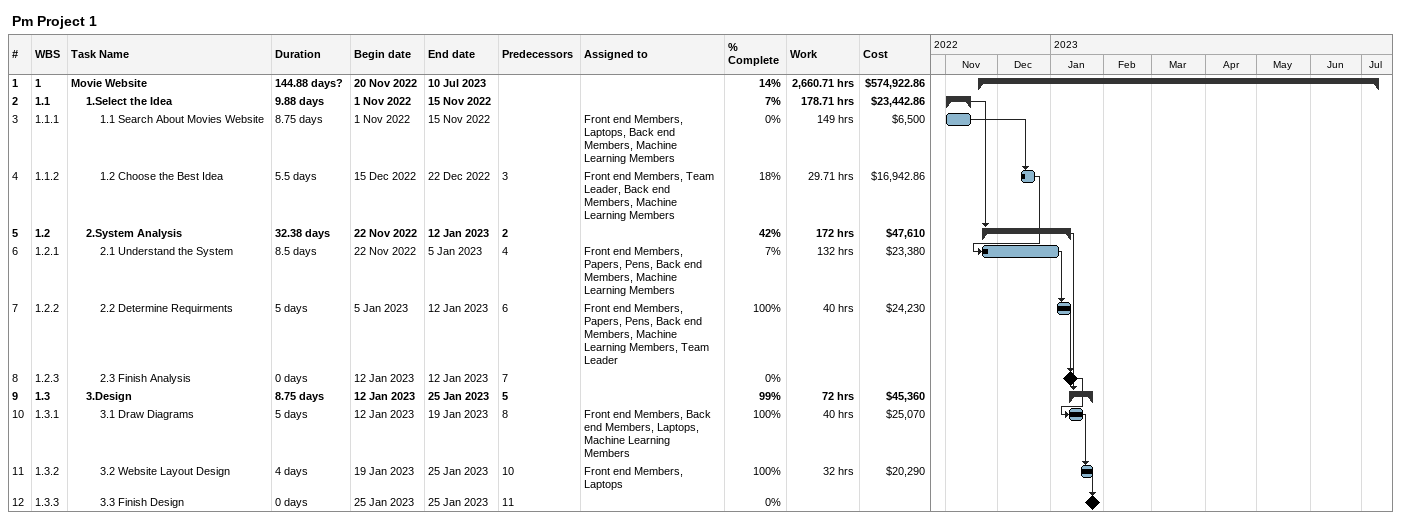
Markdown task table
Pm Project 1

| ID | WBS | Task | Duration | Start | Finish | Predecessors | Resources | % complete | Work (h) | Cost ($) |
|---|---|---|---|---|---|---|---|---|---|---|
| 1 | 1 | **Movie Website** | 144.88d? | 2022-11-20 | 2023-07-10 |  |  | 14 | 2660.71 | 574922.86 |
| 2 | 1.1 | **1.Select the Idea** | 9.88d | 2022-11-01 | 2022-11-15 |  |  | 7 | 178.71 | 23442.86 |
| 3 | 1.1.1 | 1.1 Search About Movies Website | 8.75d | 2022-11-01 | 2022-11-15 |  | Front end Members, Laptops, Back end Members, Machine Learning Members | 0 | 149 | 6500 |
| 4 | 1.1.2 | 1.2 Choose the Best Idea | 5.5d | 2022-12-15 | 2022-12-22 | 3 | Front end Members, Team Leader, Back end Members, Machine Learning Members | 18 | 29.71 | 16942.86 |
| 5 | 1.2 | **2.System Analysis** | 32.38d | 2022-11-22 | 2023-01-12 | 2 |  | 42 | 172 | 47610 |
| 6 | 1.2.1 | 2.1 Understand the System | 8.5d | 2022-11-22 | 2023-01-05 | 4 | Front end Members, Papers, Pens, Back end Members, Machine Learning Members | 7 | 132 | 23380 |
| 7 | 1.2.2 | 2.2 Determine Requirments | 5d | 2023-01-05 | 2023-01-12 | 6 | Front end Members, Papers, Pens, Back end Members, Machine Learning Members, Team Leader | 100 | 40 | 24230 |
| 8 | 1.2.3 | 2.3 Finish Analysis | 0d | 2023-01-12 | 2023-01-12 | 7 |  | 0 |  |  |
| 9 | 1.3 | **3.Design** | 8.75d | 2023-01-12 | 2023-01-25 | 5 |  | 99 | 72 | 45360 |
| 10 | 1.3.1 | 3.1 Draw Diagrams | 5d | 2023-01-12 | 2023-01-19 | 8 | Front end Members, Back end Members, Laptops, Machine Learning Members | 100 | 40 | 25070 |
| 11 | 1.3.2 | 3.2 Website Layout Design | 4d | 2023-01-19 | 2023-01-25 | 10 | Front end Members, Laptops | 100 | 32 | 20290 |
| 12 | 1.3.3 | 3.3 Finish Design | 0d | 2023-01-25 | 2023-01-25 | 11 |  | 0 |  |  |
